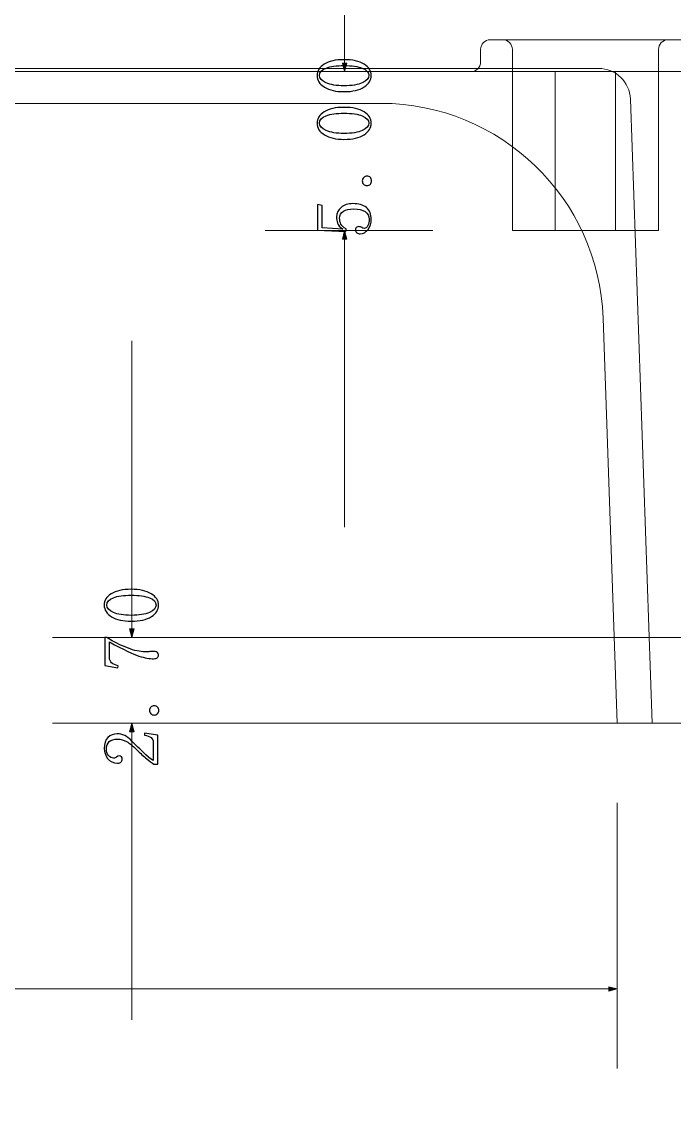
# Model space of a CAD drawing. Header units: millimetres. Extents: x -672 to 672, y -225 to 223.
# Drawn here: x 328.73 to 349.28, y -127.51 to -93.48 of the extents above; entities that cross this region are included whole.
import ezdxf
from ezdxf.lldxf.tags import DXFTag

# ---------------------------------------------------------------- set-up
doc = ezdxf.new("R2010")
doc.units = ezdxf.units.MM
doc.header["$MEASUREMENT"] = 0
doc.layers.add('layer 1', color=7, linetype='Continuous')
tags = doc.linetypes.add('New Line173', pattern=[0.2, 0.1, -0.1]).pattern_tags.tags
tags[6:7] = [DXFTag(74, 4), DXFTag(75, 0), DXFTag(340, '0'), DXFTag(46, 1.0), DXFTag(50, 0.0), DXFTag(44, 0.0), DXFTag(45, 0.0)]
tags[4:5] = [DXFTag(74, 4), DXFTag(75, 0), DXFTag(340, '0'), DXFTag(46, 1.0), DXFTag(50, 0.0), DXFTag(44, 0.0), DXFTag(45, 0.0)]
tags = doc.linetypes.add('New Line179', pattern=[0.2, 0.1, -0.1]).pattern_tags.tags
tags[6:7] = [DXFTag(74, 4), DXFTag(75, 0), DXFTag(340, '0'), DXFTag(46, 1.0), DXFTag(50, 0.0), DXFTag(44, 0.0), DXFTag(45, 0.0)]
tags[4:5] = [DXFTag(74, 4), DXFTag(75, 0), DXFTag(340, '0'), DXFTag(46, 1.0), DXFTag(50, 0.0), DXFTag(44, 0.0), DXFTag(45, 0.0)]
tags = doc.linetypes.add('New Line181', pattern=[0.2, 0.1, -0.1]).pattern_tags.tags
tags[6:7] = [DXFTag(74, 4), DXFTag(75, 0), DXFTag(340, '0'), DXFTag(46, 1.0), DXFTag(50, 0.0), DXFTag(44, 0.0), DXFTag(45, 0.0)]
tags[4:5] = [DXFTag(74, 4), DXFTag(75, 0), DXFTag(340, '0'), DXFTag(46, 1.0), DXFTag(50, 0.0), DXFTag(44, 0.0), DXFTag(45, 0.0)]
tags = doc.linetypes.add('New Line182', pattern=[0.2, 0.1, -0.1]).pattern_tags.tags
tags[6:7] = [DXFTag(74, 4), DXFTag(75, 0), DXFTag(340, '0'), DXFTag(46, 1.0), DXFTag(50, 0.0), DXFTag(44, 0.0), DXFTag(45, 0.0)]
tags[4:5] = [DXFTag(74, 4), DXFTag(75, 0), DXFTag(340, '0'), DXFTag(46, 1.0), DXFTag(50, 0.0), DXFTag(44, 0.0), DXFTag(45, 0.0)]
tags = doc.linetypes.add('New Line184', pattern=[0.2, 0.1, -0.1]).pattern_tags.tags
tags[6:7] = [DXFTag(74, 4), DXFTag(75, 0), DXFTag(340, '0'), DXFTag(46, 1.0), DXFTag(50, 0.0), DXFTag(44, 0.0), DXFTag(45, 0.0)]
tags[4:5] = [DXFTag(74, 4), DXFTag(75, 0), DXFTag(340, '0'), DXFTag(46, 1.0), DXFTag(50, 0.0), DXFTag(44, 0.0), DXFTag(45, 0.0)]
tags = doc.linetypes.add('New Line233', pattern=[0.2, 0.1, -0.1]).pattern_tags.tags
tags[6:7] = [DXFTag(74, 4), DXFTag(75, 0), DXFTag(340, '0'), DXFTag(46, 1.0), DXFTag(50, 0.0), DXFTag(44, 0.0), DXFTag(45, 0.0)]
tags[4:5] = [DXFTag(74, 4), DXFTag(75, 0), DXFTag(340, '0'), DXFTag(46, 1.0), DXFTag(50, 0.0), DXFTag(44, 0.0), DXFTag(45, 0.0)]
tags = doc.linetypes.add('New Line234', pattern=[0.2, 0.1, -0.1]).pattern_tags.tags
tags[6:7] = [DXFTag(74, 4), DXFTag(75, 0), DXFTag(340, '0'), DXFTag(46, 1.0), DXFTag(50, 0.0), DXFTag(44, 0.0), DXFTag(45, 0.0)]
tags[4:5] = [DXFTag(74, 4), DXFTag(75, 0), DXFTag(340, '0'), DXFTag(46, 1.0), DXFTag(50, 0.0), DXFTag(44, 0.0), DXFTag(45, 0.0)]
tags = doc.linetypes.add('New Line235', pattern=[0.2, 0.1, -0.1]).pattern_tags.tags
tags[6:7] = [DXFTag(74, 4), DXFTag(75, 0), DXFTag(340, '0'), DXFTag(46, 1.0), DXFTag(50, 0.0), DXFTag(44, 0.0), DXFTag(45, 0.0)]
tags[4:5] = [DXFTag(74, 4), DXFTag(75, 0), DXFTag(340, '0'), DXFTag(46, 1.0), DXFTag(50, 0.0), DXFTag(44, 0.0), DXFTag(45, 0.0)]
tags = doc.linetypes.add('New Line236', pattern=[0.2, 0.1, -0.1]).pattern_tags.tags
tags[6:7] = [DXFTag(74, 4), DXFTag(75, 0), DXFTag(340, '0'), DXFTag(46, 1.0), DXFTag(50, 0.0), DXFTag(44, 0.0), DXFTag(45, 0.0)]
tags[4:5] = [DXFTag(74, 4), DXFTag(75, 0), DXFTag(340, '0'), DXFTag(46, 1.0), DXFTag(50, 0.0), DXFTag(44, 0.0), DXFTag(45, 0.0)]
tags = doc.linetypes.add('New Line237', pattern=[0.2, 0.1, -0.1]).pattern_tags.tags
tags[6:7] = [DXFTag(74, 4), DXFTag(75, 0), DXFTag(340, '0'), DXFTag(46, 1.0), DXFTag(50, 0.0), DXFTag(44, 0.0), DXFTag(45, 0.0)]
tags[4:5] = [DXFTag(74, 4), DXFTag(75, 0), DXFTag(340, '0'), DXFTag(46, 1.0), DXFTag(50, 0.0), DXFTag(44, 0.0), DXFTag(45, 0.0)]
tags = doc.linetypes.add('New Line238', pattern=[0.2, 0.1, -0.1]).pattern_tags.tags
tags[6:7] = [DXFTag(74, 4), DXFTag(75, 0), DXFTag(340, '0'), DXFTag(46, 1.0), DXFTag(50, 0.0), DXFTag(44, 0.0), DXFTag(45, 0.0)]
tags[4:5] = [DXFTag(74, 4), DXFTag(75, 0), DXFTag(340, '0'), DXFTag(46, 1.0), DXFTag(50, 0.0), DXFTag(44, 0.0), DXFTag(45, 0.0)]
tags = doc.linetypes.add('New Line285', pattern=[0.2, 0.1, -0.1]).pattern_tags.tags
tags[6:7] = [DXFTag(74, 4), DXFTag(75, 0), DXFTag(340, '0'), DXFTag(46, 1.0), DXFTag(50, 0.0), DXFTag(44, 0.0), DXFTag(45, 0.0)]
tags[4:5] = [DXFTag(74, 4), DXFTag(75, 0), DXFTag(340, '0'), DXFTag(46, 1.0), DXFTag(50, 0.0), DXFTag(44, 0.0), DXFTag(45, 0.0)]
tags = doc.linetypes.add('New Line290', pattern=[0.2, 0.1, -0.1]).pattern_tags.tags
tags[6:7] = [DXFTag(74, 4), DXFTag(75, 0), DXFTag(340, '0'), DXFTag(46, 1.0), DXFTag(50, 0.0), DXFTag(44, 0.0), DXFTag(45, 0.0)]
tags[4:5] = [DXFTag(74, 4), DXFTag(75, 0), DXFTag(340, '0'), DXFTag(46, 1.0), DXFTag(50, 0.0), DXFTag(44, 0.0), DXFTag(45, 0.0)]
tags = doc.linetypes.add('New Line291', pattern=[0.2, 0.1, -0.1]).pattern_tags.tags
tags[6:7] = [DXFTag(74, 4), DXFTag(75, 0), DXFTag(340, '0'), DXFTag(46, 1.0), DXFTag(50, 0.0), DXFTag(44, 0.0), DXFTag(45, 0.0)]
tags[4:5] = [DXFTag(74, 4), DXFTag(75, 0), DXFTag(340, '0'), DXFTag(46, 1.0), DXFTag(50, 0.0), DXFTag(44, 0.0), DXFTag(45, 0.0)]
tags = doc.linetypes.add('New Line294', pattern=[0.2, 0.1, -0.1]).pattern_tags.tags
tags[6:7] = [DXFTag(74, 4), DXFTag(75, 0), DXFTag(340, '0'), DXFTag(46, 1.0), DXFTag(50, 0.0), DXFTag(44, 0.0), DXFTag(45, 0.0)]
tags[4:5] = [DXFTag(74, 4), DXFTag(75, 0), DXFTag(340, '0'), DXFTag(46, 1.0), DXFTag(50, 0.0), DXFTag(44, 0.0), DXFTag(45, 0.0)]
tags = doc.linetypes.add('New Line296', pattern=[0.2, 0.1, -0.1]).pattern_tags.tags
tags[6:7] = [DXFTag(74, 4), DXFTag(75, 0), DXFTag(340, '0'), DXFTag(46, 1.0), DXFTag(50, 0.0), DXFTag(44, 0.0), DXFTag(45, 0.0)]
tags[4:5] = [DXFTag(74, 4), DXFTag(75, 0), DXFTag(340, '0'), DXFTag(46, 1.0), DXFTag(50, 0.0), DXFTag(44, 0.0), DXFTag(45, 0.0)]

msp = doc.modelspace()

# ---------------------------------------------------------------- hatches: boundary and pattern name
at = {"layer": 'layer 1', "true_color": 0xff0000}
h = msp.add_hatch(color=1, dxfattribs=at)
edge = h.paths.add_edge_path()
edge.add_spline(control_points=[(338.8271, -94.7861), (338.8271, -94.7861), (338.8986, -95.0528), (338.8986, -95.0528), (338.8986, -95.0528), (338.97, -94.7861), (338.97, -94.7861), (338.97, -94.7861), (338.8271, -94.7861), (338.8271, -94.7861)], knot_values=[0, 0, 0, 0, 0.3333333, 0.3333333, 0.3333333, 0.6666667, 0.6666667, 0.6666667, 1, 1, 1, 1], degree=3, periodic=1)
h = msp.add_hatch(color=1, dxfattribs=at)
edge = h.paths.add_edge_path()
edge.add_spline(control_points=[(338.8271, -100.3194), (338.8271, -100.3194), (338.8986, -100.0528), (338.8986, -100.0528), (338.8986, -100.0528), (338.97, -100.3194), (338.97, -100.3194), (338.97, -100.3194), (338.8271, -100.3194), (338.8271, -100.3194)], knot_values=[0, 0, 0, 0, 0.3333333, 0.3333333, 0.3333333, 0.6666667, 0.6666667, 0.6666667, 1, 1, 1, 1], degree=3, periodic=1)
h = msp.add_hatch(color=1, dxfattribs=at)
edge = h.paths.add_edge_path()
edge.add_spline(control_points=[(332.128, -112.5861), (332.128, -112.5861), (332.1995, -112.8528), (332.1995, -112.8528), (332.1995, -112.8528), (332.2709, -112.5861), (332.2709, -112.5861), (332.2709, -112.5861), (332.128, -112.5861), (332.128, -112.5861)], knot_values=[0, 0, 0, 0, 0.3333333, 0.3333333, 0.3333333, 0.6666667, 0.6666667, 0.6666667, 1, 1, 1, 1], degree=3, periodic=1)
h = msp.add_hatch(color=1, dxfattribs=at)
edge = h.paths.add_edge_path()
edge.add_spline(control_points=[(332.128, -115.8194), (332.128, -115.8194), (332.1995, -115.5528), (332.1995, -115.5528), (332.1995, -115.5528), (332.2709, -115.8194), (332.2709, -115.8194), (332.2709, -115.8194), (332.128, -115.8194), (332.128, -115.8194)], knot_values=[0, 0, 0, 0, 0.3333333, 0.3333333, 0.3333333, 0.6666667, 0.6666667, 0.6666667, 1, 1, 1, 1], degree=3, periodic=1)
h = msp.add_hatch(color=1, dxfattribs=at)
edge = h.paths.add_edge_path()
edge.add_spline(control_points=[(347.213, -123.8388), (347.213, -123.8388), (347.4797, -123.9103), (347.4797, -123.9103), (347.4797, -123.9103), (347.213, -123.9817), (347.213, -123.9817), (347.213, -123.9817), (347.213, -123.8388), (347.213, -123.8388)], knot_values=[0, 0, 0, 0, 0.3333333, 0.3333333, 0.3333333, 0.6666667, 0.6666667, 0.6666667, 1, 1, 1, 1], degree=3, periodic=1)

# ---------------------------------------------------------------- linework, layer by layer
at = {"layer": 'layer 1', "lineweight": 40}
msp.add_open_spline([(387.2219, 96.8213), (387.2219, 96.8213), (197.2219, 96.8213), (197.2219, 96.8213), (197.2219, 96.8213), (197.2219, -180.1787), (197.2219, -180.1787), (197.2219, -180.1787), (387.2219, -180.1787), (387.2219, -180.1787), (387.2219, -180.1787), (387.2219, 96.8213), (387.2219, 96.8213)], degree=3, knots=[0, 0, 0, 0, 0.25, 0.25, 0.25, 0.5, 0.5, 0.5, 0.75, 0.75, 0.75, 1, 1, 1, 1], dxfattribs=at)
at = {"layer": 'layer 1', "color": 1, "lineweight": 0}
for points in [[(338.8986, -85.7201), (338.8986, -85.7201), (338.8986, -95.0528), (338.8986, -95.0528)], [(340.3797, -95.0528), (340.3797, -95.0528), (336.3986, -95.0528), (336.3986, -95.0528)], [(341.6797, -100.0528), (341.6797, -100.0528), (336.3986, -100.0528), (336.3986, -100.0528)], [(338.8986, -100.0528), (338.8986, -100.0528), (338.8986, -109.3855), (338.8986, -109.3855)], [(332.1995, -103.5201), (332.1995, -103.5201), (332.1995, -112.8528), (332.1995, -112.8528)], [(352.4797, -112.8528), (352.4797, -112.8528), (329.6995, -112.8528), (329.6995, -112.8528)], [(347.4797, -115.5528), (347.4797, -115.5528), (329.6995, -115.5528), (329.6995, -115.5528)], [(332.1995, -115.5528), (332.1995, -115.5528), (332.1995, -124.8855), (332.1995, -124.8855)], [(347.4797, -118.0528), (347.4797, -118.0528), (347.4797, -126.4103), (347.4797, -126.4103)], [(347.4797, -123.9103), (347.4797, -123.9103), (299.4294, -123.9103), (299.4294, -123.9103)]]:
    msp.add_open_spline(points, degree=3, dxfattribs=at)
at = {"layer": 'layer 1', "color": 8, "linetype": 'New Line296', "lineweight": 9}
msp.add_open_spline([(343.4797, -94.0528), (343.4002, -94.0528), (343.3238, -94.0844), (343.2676, -94.1407), (343.2113, -94.1969), (343.1797, -94.2732), (343.1797, -94.3528)], degree=3, knots=[0, 0, 0, 0, 0.5, 0.5, 0.5, 1, 1, 1, 1], dxfattribs=at)
at = {"layer": 'layer 1', "color": 8, "linetype": 'New Line184', "lineweight": 9}
msp.add_open_spline([(349.4797, -94.0528), (349.4797, -94.0528), (343.4797, -94.0528), (343.4797, -94.0528)], degree=3, dxfattribs=at)
at = {"layer": 'layer 1', "color": 8, "linetype": 'New Line291', "lineweight": 9}
msp.add_open_spline([(344.1797, -94.3528), (344.1797, -94.2732), (344.1481, -94.1969), (344.0919, -94.1407), (344.0356, -94.0844), (343.9593, -94.0528), (343.8797, -94.0528)], degree=3, knots=[0, 0, 0, 0, 0.5, 0.5, 0.5, 1, 1, 1, 1], dxfattribs=at)
at = {"layer": 'layer 1', "color": 8, "linetype": 'New Line290', "lineweight": 9}
msp.add_open_spline([(349.0797, -94.0528), (349.0002, -94.0528), (348.9238, -94.0844), (348.8676, -94.1407), (348.8113, -94.1969), (348.7797, -94.2732), (348.7797, -94.3528)], degree=3, knots=[0, 0, 0, 0, 0.5, 0.5, 0.5, 1, 1, 1, 1], dxfattribs=at)
at = {"layer": 'layer 1', "color": 8, "linetype": 'New Line233', "lineweight": 9}
msp.add_open_spline([(343.1797, -94.3528), (343.1797, -94.3528), (343.1797, -94.7528), (343.1797, -94.7528)], degree=3, dxfattribs=at)
at = {"layer": 'layer 1', "color": 8, "linetype": 'New Line234', "lineweight": 9}
msp.add_open_spline([(344.1797, -97.4184), (344.1797, -97.4184), (344.1797, -94.3528), (344.1797, -94.3528)], degree=3, dxfattribs=at)
at = {"layer": 'layer 1', "color": 8, "linetype": 'New Line238', "lineweight": 9}
msp.add_open_spline([(348.7797, -94.3528), (348.7797, -94.3528), (348.7797, -100.0528), (348.7797, -100.0528)], degree=3, dxfattribs=at)
at = {"layer": 'layer 1', "color": 3}
for points, knots in [([(339.5089, -94.8194), (339.6619, -94.914), (339.7385, -95.0328), (339.7385, -95.1757), (339.7385, -95.319), (339.6635, -95.4394), (339.5139, -95.5373), (339.3639, -95.6348), (339.1523, -95.6836), (338.8789, -95.6836), (338.6252, -95.6836), (338.4202, -95.6365), (338.2639, -95.5419), (338.1077, -95.4478), (338.0294, -95.3257), (338.0294, -95.1757), (338.0294, -95.0328), (338.1044, -94.914), (338.2539, -94.8194), (338.4039, -94.7248), (338.6123, -94.6778), (338.8789, -94.6778), (339.146, -94.6778), (339.356, -94.7248), (339.5089, -94.8194)], [0, 0, 0, 0, 0.125, 0.125, 0.125, 0.25, 0.25, 0.25, 0.375, 0.375, 0.375, 0.5, 0.5, 0.5, 0.625, 0.625, 0.625, 0.75, 0.75, 0.75, 0.875, 0.875, 0.875, 1, 1, 1, 1]), ([(338.3177, -94.9415), (338.1777, -94.9936), (338.1077, -95.0715), (338.1077, -95.1757), (338.1077, -95.2669), (338.1777, -95.3436), (338.3177, -95.4053), (338.4573, -95.4673), (338.6448, -95.4982), (338.8789, -95.4982), (339.1264, -95.4982), (339.3185, -95.4673), (339.4552, -95.4053), (339.5919, -95.3436), (339.6602, -95.2669), (339.6602, -95.1757), (339.6602, -95.0782), (339.5919, -95.0015), (339.4552, -94.9465), (339.3185, -94.8911), (339.1264, -94.8632), (338.8789, -94.8632), (338.6448, -94.8632), (338.4573, -94.8894), (338.3177, -94.9415)], [0, 0, 0, 0, 0.125, 0.125, 0.125, 0.25, 0.25, 0.25, 0.375, 0.375, 0.375, 0.5, 0.5, 0.5, 0.625, 0.625, 0.625, 0.75, 0.75, 0.75, 0.875, 0.875, 0.875, 1, 1, 1, 1]), ([(339.5089, -96.3194), (339.6619, -96.414), (339.7385, -96.5328), (339.7385, -96.6757), (339.7385, -96.819), (339.6635, -96.9394), (339.5139, -97.0373), (339.3639, -97.1348), (339.1523, -97.1836), (338.8789, -97.1836), (338.6252, -97.1836), (338.4202, -97.1365), (338.2639, -97.0419), (338.1077, -96.9478), (338.0294, -96.8257), (338.0294, -96.6757), (338.0294, -96.5328), (338.1044, -96.414), (338.2539, -96.3194), (338.4039, -96.2248), (338.6123, -96.1778), (338.8789, -96.1778), (339.146, -96.1778), (339.356, -96.2248), (339.5089, -96.3194)], [0, 0, 0, 0, 0.125, 0.125, 0.125, 0.25, 0.25, 0.25, 0.375, 0.375, 0.375, 0.5, 0.5, 0.5, 0.625, 0.625, 0.625, 0.75, 0.75, 0.75, 0.875, 0.875, 0.875, 1, 1, 1, 1]), ([(338.3177, -96.4415), (338.1777, -96.4936), (338.1077, -96.5715), (338.1077, -96.6757), (338.1077, -96.7669), (338.1777, -96.8436), (338.3177, -96.9053), (338.4573, -96.9673), (338.6448, -96.9982), (338.8789, -96.9982), (339.1264, -96.9982), (339.3185, -96.9673), (339.4552, -96.9053), (339.5919, -96.8436), (339.6602, -96.7669), (339.6602, -96.6757), (339.6602, -96.5782), (339.5919, -96.5015), (339.4552, -96.4465), (339.3185, -96.3911), (339.1264, -96.3632), (338.8789, -96.3632), (338.6448, -96.3632), (338.4573, -96.3894), (338.3177, -96.4415)], [0, 0, 0, 0, 0.125, 0.125, 0.125, 0.25, 0.25, 0.25, 0.375, 0.375, 0.375, 0.5, 0.5, 0.5, 0.625, 0.625, 0.625, 0.75, 0.75, 0.75, 0.875, 0.875, 0.875, 1, 1, 1, 1]), ([(339.7089, -98.3857), (339.7352, -98.4153), (339.7481, -98.4494), (339.7481, -98.4882), (339.7481, -98.5273), (339.7352, -98.5615), (339.7089, -98.5911), (339.6831, -98.6203), (339.6473, -98.6348), (339.6019, -98.6348), (339.556, -98.6348), (339.5202, -98.6203), (339.4944, -98.5911), (339.4681, -98.5615), (339.4552, -98.5273), (339.4552, -98.4882), (339.4552, -98.4494), (339.4698, -98.4153), (339.4989, -98.3857), (339.5285, -98.3565), (339.5627, -98.3419), (339.6019, -98.3419), (339.6473, -98.3419), (339.6831, -98.3565), (339.7089, -98.3857)], [0, 0, 0, 0, 0.125, 0.125, 0.125, 0.25, 0.25, 0.25, 0.375, 0.375, 0.375, 0.5, 0.5, 0.5, 0.625, 0.625, 0.625, 0.75, 0.75, 0.75, 0.875, 0.875, 0.875, 1, 1, 1, 1]), ([(338.6739, -99.8173), (338.6544, -99.7557), (338.6448, -99.6919), (338.6448, -99.6269), (338.6448, -99.5032), (338.6919, -99.4023), (338.7864, -99.3244), (338.8806, -99.2461), (339.006, -99.2069), (339.1623, -99.2069), (339.3381, -99.2069), (339.4781, -99.2478), (339.5823, -99.329), (339.6864, -99.4107), (339.7385, -99.5357), (339.7385, -99.7053), (339.7385, -99.8223), (339.7044, -99.9265), (339.636, -100.0178), (339.5677, -100.1086), (339.4844, -100.1544), (339.3869, -100.1544), (339.3477, -100.1544), (339.3135, -100.1432), (339.2844, -100.1203), (339.2552, -100.0973), (339.2402, -100.0665), (339.2402, -100.0273), (339.2402, -99.9882), (339.2535, -99.9623), (339.2794, -99.9494), (339.3056, -99.9361), (339.3281, -99.9298), (339.3477, -99.9298), (339.3869, -99.9298), (339.4177, -99.9394), (339.4406, -99.959), (339.4635, -99.9786), (339.4877, -99.9882), (339.5139, -99.9882), (339.566, -99.9882), (339.6048, -99.9573), (339.631, -99.8957), (339.6569, -99.8336), (339.6702, -99.7669), (339.6702, -99.6953), (339.6702, -99.5911), (339.6277, -99.5115), (339.5431, -99.4561), (339.4585, -99.4007), (339.3381, -99.3732), (339.1819, -99.3732), (339.0514, -99.3732), (338.9456, -99.3973), (338.8644, -99.4465), (338.7831, -99.4953), (338.7423, -99.5686), (338.7423, -99.6661), (338.7423, -99.7378), (338.7552, -99.7994), (338.7814, -99.8515), (338.8073, -99.9036), (338.8627, -99.9523), (338.9473, -99.9982), (338.9473, -99.9982), (338.9377, -100.0861), (338.9377, -100.0861), (338.9377, -100.0861), (338.0489, -100.0373), (338.0489, -100.0373), (338.0489, -100.0373), (338.0489, -99.2365), (338.0489, -99.2365), (338.0489, -99.2365), (338.1956, -99.2657), (338.1956, -99.2657), (338.1956, -99.2657), (338.1956, -99.969), (338.1956, -99.969), (338.1956, -99.969), (338.8398, -100.0078), (338.8398, -100.0078), (338.7489, -99.9428), (338.6935, -99.8794), (338.6739, -99.8173)], [0, 0, 0, 0, 0.0357143, 0.0357143, 0.0357143, 0.0714286, 0.0714286, 0.0714286, 0.1071429, 0.1071429, 0.1071429, 0.1428571, 0.1428571, 0.1428571, 0.1785714, 0.1785714, 0.1785714, 0.2142857, 0.2142857, 0.2142857, 0.25, 0.25, 0.25, 0.2857143, 0.2857143, 0.2857143, 0.3214286, 0.3214286, 0.3214286, 0.3571429, 0.3571429, 0.3571429, 0.3928571, 0.3928571, 0.3928571, 0.4285714, 0.4285714, 0.4285714, 0.4642857, 0.4642857, 0.4642857, 0.5, 0.5, 0.5, 0.5357143, 0.5357143, 0.5357143, 0.5714286, 0.5714286, 0.5714286, 0.6071429, 0.6071429, 0.6071429, 0.6428571, 0.6428571, 0.6428571, 0.6785714, 0.6785714, 0.6785714, 0.7142857, 0.7142857, 0.7142857, 0.75, 0.75, 0.75, 0.7857143, 0.7857143, 0.7857143, 0.8214286, 0.8214286, 0.8214286, 0.8571429, 0.8571429, 0.8571429, 0.8928571, 0.8928571, 0.8928571, 0.9285714, 0.9285714, 0.9285714, 0.9642857, 0.9642857, 0.9642857, 1, 1, 1, 1]), ([(332.8098, -111.4792), (332.9628, -111.5738), (333.0394, -111.6926), (333.0394, -111.8355), (333.0394, -111.9788), (332.9644, -112.0992), (332.8148, -112.1971), (332.6648, -112.2946), (332.4532, -112.3434), (332.1798, -112.3434), (331.9261, -112.3434), (331.7211, -112.2963), (331.5648, -112.2017), (331.4086, -112.1076), (331.3303, -111.9855), (331.3303, -111.8355), (331.3303, -111.6926), (331.4053, -111.5738), (331.5548, -111.4792), (331.7048, -111.3846), (331.9132, -111.3376), (332.1798, -111.3376), (332.4469, -111.3376), (332.6569, -111.3846), (332.8098, -111.4792)], [0, 0, 0, 0, 0.125, 0.125, 0.125, 0.25, 0.25, 0.25, 0.375, 0.375, 0.375, 0.5, 0.5, 0.5, 0.625, 0.625, 0.625, 0.75, 0.75, 0.75, 0.875, 0.875, 0.875, 1, 1, 1, 1]), ([(331.6186, -111.6013), (331.4786, -111.6534), (331.4086, -111.7313), (331.4086, -111.8355), (331.4086, -111.9267), (331.4786, -112.0034), (331.6186, -112.0651), (331.7582, -112.1271), (331.9457, -112.158), (332.1798, -112.158), (332.4273, -112.158), (332.6194, -112.1271), (332.7561, -112.0651), (332.8928, -112.0034), (332.9611, -111.9267), (332.9611, -111.8355), (332.9611, -111.738), (332.8928, -111.6613), (332.7561, -111.6063), (332.6194, -111.5509), (332.4273, -111.523), (332.1798, -111.523), (331.9457, -111.523), (331.7582, -111.5492), (331.6186, -111.6013)], [0, 0, 0, 0, 0.125, 0.125, 0.125, 0.25, 0.25, 0.25, 0.375, 0.375, 0.375, 0.5, 0.5, 0.5, 0.625, 0.625, 0.625, 0.75, 0.75, 0.75, 0.875, 0.875, 0.875, 1, 1, 1, 1]), ([(331.3498, -112.8571), (331.3498, -112.8571), (331.4182, -112.8571), (331.4182, -112.8571), (331.6394, -112.9938), (331.8561, -113.103), (332.0678, -113.1842), (332.279, -113.2655), (332.4632, -113.3063), (332.6194, -113.3063), (332.6453, -113.3063), (332.6828, -113.3046), (332.7315, -113.3013), (332.7807, -113.2984), (332.8373, -113.2967), (332.9028, -113.2967), (332.9548, -113.2967), (332.9907, -113.3046), (333.0098, -113.3209), (333.0294, -113.3371), (333.0394, -113.3651), (333.0394, -113.4038), (333.0394, -113.4367), (333.0278, -113.4642), (333.0053, -113.4871), (332.9823, -113.5096), (332.9415, -113.5213), (332.8832, -113.5213), (332.7594, -113.5213), (332.6065, -113.4934), (332.424, -113.4384), (332.2419, -113.383), (331.9323, -113.2346), (331.4965, -112.9938), (331.4965, -112.9938), (331.4965, -113.4821), (331.4965, -113.4821), (331.4965, -113.5538), (331.519, -113.6109), (331.5648, -113.653), (331.6103, -113.6955), (331.6786, -113.7263), (331.7698, -113.7459), (331.7698, -113.7459), (331.7598, -113.8042), (331.7598, -113.8042), (331.7598, -113.8042), (331.3498, -113.7359), (331.3498, -113.7359), (331.3498, -113.7359), (331.3498, -112.8571), (331.3498, -112.8571)], [0, 0, 0, 0, 0.0588235, 0.0588235, 0.0588235, 0.1176471, 0.1176471, 0.1176471, 0.1764706, 0.1764706, 0.1764706, 0.2352941, 0.2352941, 0.2352941, 0.2941176, 0.2941176, 0.2941176, 0.3529412, 0.3529412, 0.3529412, 0.4117647, 0.4117647, 0.4117647, 0.4705882, 0.4705882, 0.4705882, 0.5294118, 0.5294118, 0.5294118, 0.5882353, 0.5882353, 0.5882353, 0.6470588, 0.6470588, 0.6470588, 0.7058824, 0.7058824, 0.7058824, 0.7647059, 0.7647059, 0.7647059, 0.8235294, 0.8235294, 0.8235294, 0.8823529, 0.8823529, 0.8823529, 0.9411765, 0.9411765, 0.9411765, 1, 1, 1, 1]), ([(333.0098, -115.0455), (333.0361, -115.0751), (333.049, -115.1092), (333.049, -115.148), (333.049, -115.1871), (333.0361, -115.2213), (333.0098, -115.2509), (332.984, -115.2801), (332.9482, -115.2946), (332.9028, -115.2946), (332.8569, -115.2946), (332.8211, -115.2801), (332.7953, -115.2509), (332.769, -115.2213), (332.7561, -115.1871), (332.7561, -115.148), (332.7561, -115.1092), (332.7707, -115.0751), (332.7998, -115.0455), (332.8294, -115.0163), (332.8636, -115.0017), (332.9028, -115.0017), (332.9482, -115.0017), (332.984, -115.0163), (333.0098, -115.0455)], [0, 0, 0, 0, 0.125, 0.125, 0.125, 0.25, 0.25, 0.25, 0.375, 0.375, 0.375, 0.5, 0.5, 0.5, 0.625, 0.625, 0.625, 0.75, 0.75, 0.75, 0.875, 0.875, 0.875, 1, 1, 1, 1]), ([(332.0336, -116.1305), (331.9357, -116.0784), (331.8448, -116.0526), (331.7598, -116.0526), (331.6428, -116.0526), (331.5532, -116.0784), (331.4915, -116.1305), (331.4294, -116.1826), (331.3986, -116.2609), (331.3986, -116.3651), (331.3986, -116.443), (331.4198, -116.5096), (331.4623, -116.5651), (331.5044, -116.6205), (331.5582, -116.648), (331.6232, -116.648), (331.6623, -116.648), (331.6948, -116.6367), (331.7211, -116.6138), (331.7469, -116.5913), (331.7732, -116.5796), (331.799, -116.5796), (331.8315, -116.5796), (331.8561, -116.588), (331.8723, -116.6042), (331.8886, -116.6205), (331.8969, -116.6451), (331.8965, -116.6776), (331.8969, -116.7163), (331.8853, -116.7476), (331.8623, -116.7701), (331.8398, -116.793), (331.8023, -116.8042), (331.7503, -116.8042), (331.6136, -116.8042), (331.5094, -116.7555), (331.4378, -116.658), (331.3661, -116.5601), (331.3303, -116.4559), (331.3303, -116.3455), (331.3303, -116.1892), (331.3694, -116.0738), (331.4473, -115.9988), (331.5257, -115.9238), (331.6232, -115.8863), (331.7403, -115.8863), (331.8186, -115.8863), (331.8969, -115.9042), (331.9748, -115.9401), (332.0532, -115.9759), (332.1278, -116.033), (332.1994, -116.1109), (332.3819, -116.2996), (332.5298, -116.4446), (332.6436, -116.5455), (332.7578, -116.6467), (332.8344, -116.7067), (332.8732, -116.7263), (332.8732, -116.7263), (332.8732, -116.1501), (332.8732, -116.1501), (332.8732, -116.0913), (332.8507, -116.0426), (332.8048, -116.0038), (332.7594, -115.9646), (332.6911, -115.9384), (332.5998, -115.9255), (332.5998, -115.9255), (332.5998, -115.8667), (332.5998, -115.8667), (332.5998, -115.8667), (333.0198, -115.9255), (333.0198, -115.9255), (333.0198, -115.9255), (333.0198, -116.8338), (333.0198, -116.8338), (333.0198, -116.8338), (332.8928, -116.8338), (332.8928, -116.8338), (332.8344, -116.8013), (332.7594, -116.7476), (332.6682, -116.6726), (332.5769, -116.5976), (332.4698, -116.4984), (332.3461, -116.3746), (332.2353, -116.2642), (332.1311, -116.1826), (332.0336, -116.1305)], [0, 0, 0, 0, 0.0344828, 0.0344828, 0.0344828, 0.0689655, 0.0689655, 0.0689655, 0.1034483, 0.1034483, 0.1034483, 0.137931, 0.137931, 0.137931, 0.1724138, 0.1724138, 0.1724138, 0.2068966, 0.2068966, 0.2068966, 0.2413793, 0.2413793, 0.2413793, 0.2758621, 0.2758621, 0.2758621, 0.3103448, 0.3103448, 0.3103448, 0.3448276, 0.3448276, 0.3448276, 0.3793103, 0.3793103, 0.3793103, 0.4137931, 0.4137931, 0.4137931, 0.4482759, 0.4482759, 0.4482759, 0.4827586, 0.4827586, 0.4827586, 0.5172414, 0.5172414, 0.5172414, 0.5517241, 0.5517241, 0.5517241, 0.5862069, 0.5862069, 0.5862069, 0.6206897, 0.6206897, 0.6206897, 0.6551724, 0.6551724, 0.6551724, 0.6896552, 0.6896552, 0.6896552, 0.7241379, 0.7241379, 0.7241379, 0.7586207, 0.7586207, 0.7586207, 0.7931034, 0.7931034, 0.7931034, 0.8275862, 0.8275862, 0.8275862, 0.862069, 0.862069, 0.862069, 0.8965517, 0.8965517, 0.8965517, 0.9310345, 0.9310345, 0.9310345, 0.9655172, 0.9655172, 0.9655172, 1, 1, 1, 1])]:
    msp.add_open_spline(points, degree=3, knots=knots, dxfattribs=at)
at = {"layer": 'layer 1', "color": 1, "lineweight": 0}
for points in [[(338.8271, -94.7861), (338.8271, -94.7861), (338.8986, -95.0528), (338.8986, -95.0528), (338.8986, -95.0528), (338.97, -94.7861), (338.97, -94.7861), (338.97, -94.7861), (338.8271, -94.7861), (338.8271, -94.7861)], [(338.8271, -100.3194), (338.8271, -100.3194), (338.8986, -100.0528), (338.8986, -100.0528), (338.8986, -100.0528), (338.97, -100.3194), (338.97, -100.3194), (338.97, -100.3194), (338.8271, -100.3194), (338.8271, -100.3194)], [(332.128, -112.5861), (332.128, -112.5861), (332.1995, -112.8528), (332.1995, -112.8528), (332.1995, -112.8528), (332.2709, -112.5861), (332.2709, -112.5861), (332.2709, -112.5861), (332.128, -112.5861), (332.128, -112.5861)], [(332.128, -115.8194), (332.128, -115.8194), (332.1995, -115.5528), (332.1995, -115.5528), (332.1995, -115.5528), (332.2709, -115.8194), (332.2709, -115.8194), (332.2709, -115.8194), (332.128, -115.8194), (332.128, -115.8194)], [(347.213, -123.8388), (347.213, -123.8388), (347.4797, -123.9103), (347.4797, -123.9103), (347.4797, -123.9103), (347.213, -123.9817), (347.213, -123.9817), (347.213, -123.9817), (347.213, -123.8388), (347.213, -123.8388)]]:
    msp.add_open_spline(points, degree=3, knots=[0, 0, 0, 0, 0.3333333, 0.3333333, 0.3333333, 0.6666667, 0.6666667, 0.6666667, 1, 1, 1, 1], dxfattribs=at)
at = {"layer": 'layer 1', "color": 8, "linetype": 'New Line294', "lineweight": 9}
msp.add_open_spline([(342.8797, -95.0528), (343.0454, -95.0528), (343.1797, -94.9185), (343.1797, -94.7528)], degree=3, dxfattribs=at)
at = {"layer": 'layer 1', "color": 8, "linetype": 'New Line181', "lineweight": 9}
msp.add_open_spline([(232.9797, -95.0528), (232.9797, -95.0528), (355.9797, -95.0528), (355.9797, -95.0528)], degree=3, dxfattribs=at)
at = {"layer": 'layer 1', "color": 8, "linetype": 'New Line182', "lineweight": 9}
msp.add_open_spline([(346.8947, -94.9528), (346.8947, -94.9528), (242.0648, -94.9528), (242.0648, -94.9528)], degree=3, dxfattribs=at)
at = {"layer": 'layer 1', "color": 8, "linetype": 'New Line179', "lineweight": 9}
msp.add_open_spline([(347.4297, -95.0528), (347.4297, -95.0528), (345.5297, -95.0528), (345.5297, -95.0528)], degree=3, dxfattribs=at)
at = {"layer": 'layer 1', "color": 8, "linetype": 'New Line235', "lineweight": 9}
msp.add_open_spline([(345.5297, -95.0528), (345.5297, -95.0528), (345.5297, -100.0528), (345.5297, -100.0528)], degree=3, dxfattribs=at)
at = {"layer": 'layer 1', "color": 8, "linetype": 'New Line285', "lineweight": 9}
msp.add_open_spline([(347.8941, -95.9179), (347.8753, -95.3795), (347.4334, -94.9528), (346.8947, -94.9528)], degree=3, dxfattribs=at)
at = {"layer": 'layer 1', "color": 8, "linetype": 'New Line237', "lineweight": 9}
msp.add_open_spline([(347.4297, -95.0528), (347.4297, -95.0528), (347.4297, -100.0528), (347.4297, -100.0528)], degree=3, dxfattribs=at)
at = {"layer": 'layer 1', "color": 8, "linetype": 'New Line236', "lineweight": 9}
msp.add_open_spline([(347.8941, -95.9179), (347.8941, -95.9179), (348.5797, -115.5528), (348.5797, -115.5528)], degree=3, dxfattribs=at)
at = {"layer": 'layer 1', "lineweight": 9}
for points in [[(340.0389, -96.0528), (340.0389, -96.0528), (248.9205, -96.0528), (248.9205, -96.0528)], [(347.0347, -102.8085), (346.9031, -99.0399), (343.8099, -96.0528), (340.0389, -96.0528)], [(344.1797, -97.4184), (344.1797, -97.4184), (344.1797, -100.0528), (344.1797, -100.0528)], [(346.3567, -100.0528), (346.3567, -100.0528), (344.1797, -100.0528), (344.1797, -100.0528)], [(347.4797, -115.5528), (347.4797, -115.5528), (347.0347, -102.8085), (347.0347, -102.8085)], [(369.4797, -115.5528), (369.4797, -115.5528), (347.4797, -115.5528), (347.4797, -115.5528)]]:
    msp.add_open_spline(points, degree=3, dxfattribs=at)
at = {"layer": 'layer 1', "color": 8, "linetype": 'New Line173', "lineweight": 9}
msp.add_open_spline([(348.7797, -100.0528), (348.7797, -100.0528), (346.3567, -100.0528), (346.3567, -100.0528)], degree=3, dxfattribs=at)

doc.saveas('drawing.dxf')
